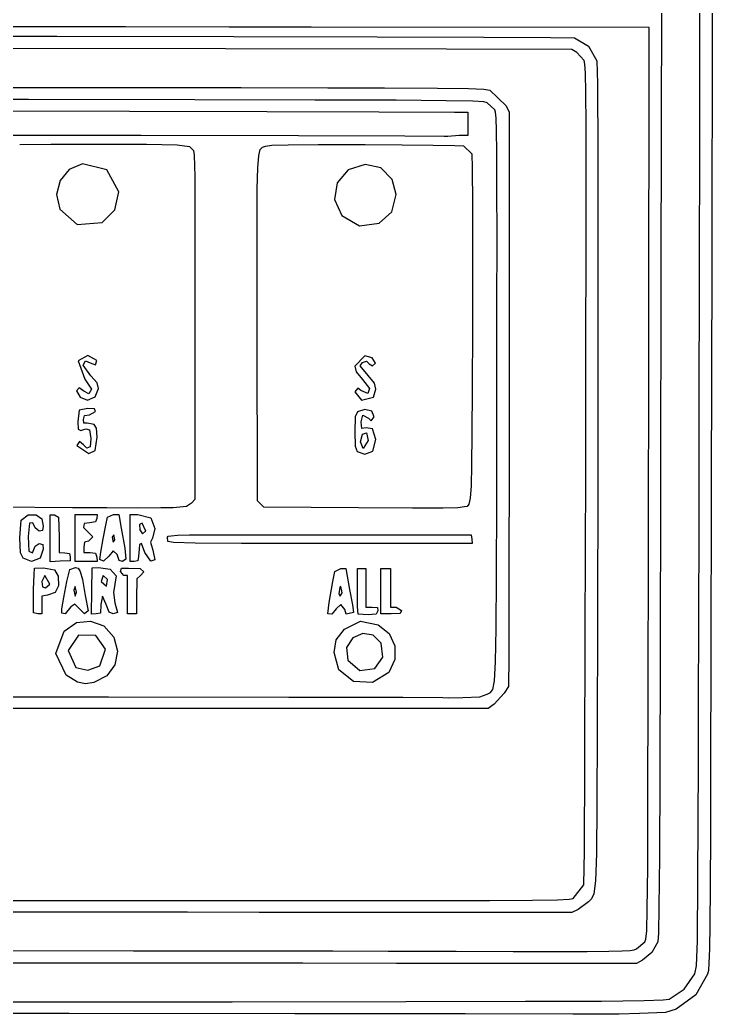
# Model space of a CAD drawing. Extents: x 0 to 149, y 0 to 89.
# Drawn here: x 127.97 to 149.23, y 0 to 30.54 of the extents above; entities that cross this region are included whole.
import ezdxf

# ---------------------------------------------------------------- set-up
doc = ezdxf.new("R2010")
doc.units = 0
doc.layers.get('0').update_dxf_attribs({"linetype": 'CONTINUOUS'})

msp = doc.modelspace()

# ---------------------------------------------------------------- linework, layer by layer
at = {"color": 0}
for p, q in [((148.85, 27.0302), (148.857, 31.6728)), ((147.672, 31.3407), (147.658, 22.8217)), ((149.231, 30.7661), (149.218, 23.0188)), ((131.213, 30.3182), (127.482, 30.3223)), ((134.401, 30.3155), (131.213, 30.3182)), ((136.92, 30.3127), (134.401, 30.3155)), ((147.293, 30.3044), (136.92, 30.3127)), ((147.282, 20.3564), (147.293, 30.3044)), ((122.724, 30.044), (129.099, 30.0343)), ((129.099, 30.0343), (134.536, 30.0233)), ((134.536, 30.0233), (138.942, 30.0123)), ((138.942, 30.0123), (142.218, 30.0027)), ((142.218, 30.0027), (144.27, 29.9916)), ((144.27, 29.9916), (145.001, 29.9806)), ((145.001, 29.9806), (145.438, 29.7326)), ((134.279, 29.6458), (126.033, 29.6568)), ((141.07, 29.6333), (134.279, 29.6458)), ((144.923, 29.6265), (141.07, 29.6333)), ((145.076, 29.5313), (144.923, 29.6265)), ((145.438, 29.7326), (145.686, 29.2751)), ((145.303, 29.2833), (145.076, 29.5313)), ((145.325, 29.1799), (145.303, 29.2833)), ((145.342, 28.8947), (145.325, 29.1799)), ((145.686, 29.2751), (145.708, 28.5846)), ((145.353, 28.3077), (145.342, 28.8947)), ((126.996, 28.4634), (131.257, 28.4593)), ((131.257, 28.4593), (134.76, 28.4551)), ((134.76, 28.4551), (137.422, 28.451)), ((137.422, 28.451), (139.165, 28.4468)), ((139.165, 28.4468), (140.797, 28.4413)), ((140.797, 28.4413), (141.752, 28.4303)), ((141.752, 28.4303), (142.223, 28.4082)), ((142.223, 28.4082), (142.404, 28.3724)), ((145.708, 28.5846), (145.722, 26.4873)), ((128.23, 28.0899), (121.448, 28.0982)), ((142.404, 28.3724), (142.904, 27.897)), ((145.36, 27.2976), (145.353, 28.3077)), ((133.346, 28.0817), (128.23, 28.0899)), ((137.031, 28.0748), (133.346, 28.0817)), ((139.525, 28.0651), (137.031, 28.0748)), ((141.063, 28.0527), (139.525, 28.0651)), ((141.883, 28.0376), (141.063, 28.0527)), ((142.223, 28.0155), (141.883, 28.0376)), ((142.323, 27.9879), (142.223, 28.0155)), ((142.554, 27.7702), (142.323, 27.9879)), ((142.904, 27.897), (143, 27.7027)), ((126.643, 27.7399), (131.334, 27.733)), ((131.334, 27.733), (135.558, 27.7247)), ((135.558, 27.7247), (138.993, 27.7151)), ((138.993, 27.7151), (141.314, 27.7041)), ((141.314, 27.7041), (141.726, 27.7013)), ((141.726, 27.7013), (141.726, 26.982)), ((142.579, 27.6999), (142.554, 27.7702)), ((142.597, 27.5208), (142.579, 27.6999)), ((142.61, 27.1391), (142.597, 27.5208)), ((143, 27.7027), (142.996, 19.7749)), ((145.362, 25.7445), (145.36, 27.2976)), ((131.688, 26.9834), (125.787, 26.9889)), ((136.525, 26.9751), (131.688, 26.9834)), ((139.796, 26.9655), (136.525, 26.9751)), ((141.005, 26.9558), (139.796, 26.9655)), ((141.111, 26.9572), (141.005, 26.9558)), ((141.461, 26.9806), (141.111, 26.9572)), ((141.726, 26.982), (141.461, 26.9806)), ((142.619, 26.4625), (142.61, 27.1391)), ((148.843, 22.6673), (148.85, 27.0302)), ((127.966, 26.7133), (128.914, 26.7202)), ((128.914, 26.7202), (130.054, 26.7229)), ((130.054, 26.7229), (131.852, 26.7229)), ((131.852, 26.7229), (132.798, 26.7022)), ((132.798, 26.7022), (133.179, 26.643)), ((133.179, 26.643), (133.296, 26.5259)), ((135.352, 26.5534), (135.42, 26.6251)), ((135.42, 26.6251), (135.512, 26.6595)), ((135.512, 26.6595), (135.709, 26.6871)), ((135.709, 26.6871), (136.212, 26.7022)), ((136.212, 26.7022), (137.129, 26.7077)), ((137.129, 26.7077), (138.573, 26.7064)), ((138.573, 26.7064), (139.715, 26.7009)), ((139.715, 26.7009), (140.666, 26.6912)), ((140.666, 26.6912), (141.326, 26.6788)), ((141.326, 26.6788), (141.598, 26.665)), ((141.598, 26.665), (141.848, 26.4225)), ((133.296, 26.5259), (133.325, 26.3839)), ((133.325, 26.3839), (133.342, 25.7252)), ((135.277, 25.9912), (135.305, 26.3688)), ((135.305, 26.3688), (135.352, 26.5534)), ((141.848, 26.4225), (141.862, 25.9912)), ((142.623, 25.3959), (142.619, 26.4625)), ((145.722, 26.4873), (145.723, 22.6012)), ((129.895, 26.1124), (129.485, 25.9374)), ((130.634, 25.9292), (129.895, 26.1124)), ((135.26, 25.3476), (135.277, 25.9912)), ((138.571, 26.0931), (138.047, 25.9319)), ((139.052, 25.9884), (138.571, 26.0931)), ((139.404, 25.6287), (139.052, 25.9884)), ((141.862, 25.9912), (141.87, 24.8708)), ((129.485, 25.9374), (129.206, 25.5998)), ((131.002, 25.2498), (130.634, 25.9292)), ((133.342, 25.7252), (133.346, 23.9806)), ((138.047, 25.9319), (137.714, 25.5309)), ((145.36, 23.5259), (145.362, 25.7445)), ((129.206, 25.5998), (129.096, 25.1699)), ((135.254, 24.3582), (135.26, 25.3476)), ((137.714, 25.5309), (137.63, 25.021)), ((139.525, 25.1768), (139.404, 25.6287)), ((142.624, 23.8442), (142.623, 25.3959)), ((129.096, 25.1699), (129.193, 24.722)), ((130.885, 24.6972), (131.002, 25.2498)), ((139.397, 24.6435), (139.525, 25.1768)), ((137.63, 25.021), (137.857, 24.5263)), ((141.87, 24.8708), (141.872, 23.1896)), ((129.193, 24.722), (129.73, 24.2535)), ((130.495, 24.3141), (130.885, 24.6972)), ((137.857, 24.5263), (138.396, 24.2066)), ((139.005, 24.2948), (139.397, 24.6435)), ((129.73, 24.2535), (130.495, 24.3141)), ((135.254, 22.9471), (135.254, 24.3582)), ((138.396, 24.2066), (139.005, 24.2948)), ((133.346, 23.9806), (133.346, 20.581)), ((142.623, 21.7165), (142.624, 23.8442)), ((145.355, 20.5245), (145.36, 23.5259)), ((135.26, 21.0371), (135.254, 22.9471)), ((141.872, 23.1896), (141.868, 21.0785)), ((149.218, 23.0188), (149.206, 16.2347)), ((145.723, 22.6012), (145.718, 16.5461)), ((147.658, 22.8217), (147.647, 16.1258)), ((148.836, 18.6586), (148.843, 22.6673)), ((142.62, 18.9163), (142.623, 21.7165)), ((141.868, 21.0785), (141.859, 19.2195)), ((135.269, 15.7661), (135.26, 21.0371)), ((133.346, 20.581), (133.343, 15.8102)), ((145.347, 16.615), (145.355, 20.5245)), ((130.052, 20.231), (129.753, 20.067)), ((130.333, 20.0711), (130.052, 20.231)), ((138.567, 20.2213), (138.254, 19.9044)), ((138.791, 20.1538), (138.567, 20.2213)), ((138.89, 19.9898), (138.791, 20.1538)), ((147.274, 14.3385), (147.282, 20.3564)), ((129.753, 20.067), (129.962, 19.4979)), ((129.915, 19.9333), (129.986, 20.0684)), ((130.147, 19.5998), (129.915, 19.9333)), ((129.986, 20.0684), (130.129, 20.0036)), ((130.129, 20.0036), (130.289, 19.9374)), ((130.289, 19.9374), (130.333, 20.0711)), ((138.254, 19.9044), (138.296, 19.7266)), ((138.424, 19.9058), (138.494, 20.0174)), ((138.662, 19.6136), (138.424, 19.9058)), ((138.494, 20.0174), (138.613, 20.0546)), ((138.613, 20.0546), (138.694, 19.9719)), ((138.694, 19.9719), (138.804, 19.9126)), ((138.804, 19.9126), (138.89, 19.9898)), ((130.338, 19.3876), (130.147, 19.5998)), ((138.296, 19.7266), (138.487, 19.4882)), ((138.858, 19.3794), (138.662, 19.6136)), ((142.996, 19.7749), (142.994, 16.6274)), ((129.962, 19.4979), (130.169, 19.1905)), ((130.38, 19.2181), (130.338, 19.3876)), ((138.487, 19.4882), (138.702, 19.2098)), ((138.905, 19.1975), (138.858, 19.3794)), ((129.785, 19.2333), (129.704, 19.1478)), ((129.704, 19.1478), (129.815, 18.9508)), ((129.93, 19.1327), (129.785, 19.2333)), ((129.815, 18.9508), (130.041, 18.8529)), ((130.083, 19.0486), (129.93, 19.1327)), ((130.041, 18.8529), (130.277, 18.9577)), ((130.169, 19.1905), (130.083, 19.0486)), ((130.277, 18.9577), (130.38, 19.2181)), ((138.344, 19.225), (138.261, 19.1148)), ((138.261, 19.1148), (138.461, 18.8543)), ((138.436, 19.152), (138.344, 19.225)), ((138.657, 19.0652), (138.436, 19.152)), ((138.461, 18.8543), (138.833, 18.9466)), ((138.702, 19.2098), (138.657, 19.0652)), ((138.833, 18.9466), (138.905, 19.1975)), ((141.859, 19.2195), (141.853, 17.8373)), ((142.616, 15.7579), (142.62, 18.9163)), ((148.83, 15.0813), (148.836, 18.6586)), ((129.785, 18.5456), (129.745, 18.1942)), ((130.05, 18.5994), (129.785, 18.5456)), ((129.923, 18.2659), (129.957, 18.3899)), ((129.957, 18.3899), (130.106, 18.4092)), ((130.262, 18.5856), (130.05, 18.5994)), ((130.106, 18.4092), (130.288, 18.5043)), ((130.288, 18.5043), (130.262, 18.5856)), ((138.268, 18.3458), (138.254, 17.8869)), ((138.341, 18.496), (138.268, 18.3458)), ((138.561, 18.5718), (138.341, 18.496)), ((138.453, 18.1901), (138.501, 18.3968)), ((138.501, 18.3968), (138.678, 18.3045)), ((138.78, 18.5181), (138.561, 18.5718)), ((138.763, 18.219), (138.847, 18.3403)), ((138.847, 18.3403), (138.78, 18.5181)), ((129.745, 18.1942), (129.759, 17.9641)), ((129.927, 18.146), (129.923, 18.2659)), ((130.033, 18.1474), (129.927, 18.146)), ((130.248, 18.1074), (130.033, 18.1474)), ((130.322, 17.9999), (130.248, 18.1074)), ((138.472, 17.9875), (138.453, 18.1901)), ((138.678, 18.3045), (138.763, 18.219)), ((129.759, 17.9641), (129.843, 17.9228)), ((129.843, 17.9228), (129.994, 17.9751)), ((129.994, 17.9751), (130.109, 17.9462)), ((130.109, 17.9462), (130.146, 17.6775)), ((130.285, 17.315), (130.339, 17.7161)), ((130.339, 17.7161), (130.322, 17.9999)), ((138.254, 17.8869), (138.267, 17.446)), ((138.434, 17.581), (138.487, 17.8112)), ((138.603, 18.0027), (138.472, 17.9875)), ((138.487, 17.8112), (138.616, 17.8525)), ((138.8, 17.9807), (138.603, 18.0027)), ((138.616, 17.8525), (138.669, 17.6168)), ((138.898, 17.6485), (138.8, 17.9807)), ((141.853, 17.8373), (141.841, 16.8631)), ((129.801, 17.5838), (129.722, 17.4666)), ((129.722, 17.4666), (130.083, 17.2186)), ((129.923, 17.4887), (129.801, 17.5838)), ((130.029, 17.3784), (129.923, 17.4887)), ((130.129, 17.4212), (130.029, 17.3784)), ((130.146, 17.6775), (130.129, 17.4212)), ((138.267, 17.446), (138.325, 17.2806)), ((138.512, 17.3702), (138.434, 17.581)), ((138.669, 17.6168), (138.512, 17.3702)), ((138.806, 17.2875), (138.898, 17.6485)), ((130.083, 17.2186), (130.285, 17.315)), ((138.325, 17.2806), (138.559, 17.202)), ((138.559, 17.202), (138.806, 17.2875)), ((141.841, 16.8631), (141.825, 16.2223)), ((142.994, 16.6274), (142.989, 13.914)), ((145.334, 11.7464), (145.347, 16.615)), ((145.718, 16.5461), (145.711, 12.0289)), ((141.825, 16.2223), (141.797, 15.8447)), ((149.206, 16.2347), (149.193, 10.7473)), ((147.647, 16.1258), (147.636, 11.0409)), ((129.584, 15.5512), (126.945, 15.5732)), ((133.088, 15.587), (132.68, 15.5512)), ((133.241, 15.6917), (133.088, 15.587)), ((133.343, 15.8102), (133.241, 15.6917)), ((135.462, 15.5732), (135.269, 15.7661)), ((138.373, 15.5512), (135.462, 15.5732)), ((141.629, 15.576), (141.423, 15.5525)), ((141.702, 15.5939), (141.629, 15.576)), ((141.759, 15.66), (141.702, 15.5939)), ((141.797, 15.8447), (141.759, 15.66)), ((142.61, 13.4442), (142.616, 15.7579)), ((128.009, 15.1749), (128.218, 15.3376)), ((128.218, 15.3376), (128.469, 15.3348)), ((128.469, 15.3348), (128.645, 15.2108)), ((128.899, 14.6182), (128.899, 15.339)), ((128.899, 15.339), (129.026, 15.339)), ((129.026, 15.339), (129.153, 15.2645)), ((130.642, 15.5456), (129.582, 15.5512)), ((129.582, 15.5512), (129.584, 15.5512)), ((129.661, 14.621), (129.661, 15.3403)), ((129.661, 15.3403), (130.344, 15.3403)), ((130.344, 15.3403), (130.331, 15.2232)), ((131.58, 15.5429), (130.642, 15.5456)), ((130.661, 15.2659), (130.844, 15.3403)), ((130.844, 15.3403), (131.005, 15.3403)), ((131.005, 15.3403), (131.078, 14.9269)), ((131.355, 14.621), (131.355, 15.3403)), ((131.355, 15.3403), (131.59, 15.3403)), ((132.293, 15.5456), (131.58, 15.5429)), ((131.59, 15.3403), (131.995, 15.2438)), ((132.68, 15.5512), (132.293, 15.5456)), ((140.027, 15.5415), (138.371, 15.5512)), ((138.371, 15.5512), (138.373, 15.5512)), ((140.966, 15.5415), (140.027, 15.5415)), ((141.423, 15.5525), (140.966, 15.5415)), ((127.969, 14.6279), (128.009, 15.1749)), ((128.261, 15.0826), (128.222, 14.6665)), ((128.367, 15.0909), (128.261, 15.0826)), ((128.433, 14.9324), (128.367, 15.0909)), ((128.645, 15.2108), (128.687, 14.982)), ((128.687, 14.982), (128.666, 14.8553)), ((129.153, 15.2645), (129.172, 14.6623)), ((129.938, 15.0661), (129.923, 14.9462)), ((130.114, 15.0937), (129.938, 15.0661)), ((130.286, 15.124), (130.114, 15.0937)), ((130.331, 15.2232), (130.286, 15.124)), ((130.528, 14.5989), (130.608, 15.0206)), ((130.608, 15.0206), (130.661, 15.2659)), ((131.72, 15.0771), (131.64, 15.033)), ((131.64, 15.033), (131.651, 14.8746)), ((131.833, 14.8318), (131.72, 15.0771)), ((131.995, 15.2438), (132.115, 14.9104)), ((148.822, 12.0124), (148.83, 15.0813)), ((128.222, 14.6665), (128.247, 14.2214)), ((128.56, 14.8318), (128.433, 14.9324)), ((128.666, 14.8553), (128.56, 14.8318)), ((129.172, 14.6623), (129.175, 14.1745)), ((129.923, 14.9462), (130.074, 14.7974)), ((130.074, 14.7974), (130.211, 14.6623)), ((130.211, 14.6623), (130.074, 14.5273)), ((130.849, 14.7257), (130.798, 14.6527)), ((130.886, 14.5673), (130.849, 14.7257)), ((131.078, 14.9269), (131.189, 14.3109)), ((131.651, 14.8746), (131.731, 14.7478)), ((131.731, 14.7478), (131.831, 14.8318)), ((131.831, 14.8318), (131.833, 14.8318)), ((132.115, 14.9104), (132.039, 14.6196)), ((132.505, 14.6499), (132.526, 14.6747)), ((132.526, 14.6747), (132.613, 14.6926)), ((132.613, 14.6926), (132.813, 14.7064)), ((132.813, 14.7064), (133.174, 14.7161)), ((133.174, 14.7161), (133.741, 14.7216)), ((133.741, 14.7216), (134.567, 14.7243)), ((134.567, 14.7243), (135.694, 14.7257)), ((135.694, 14.7257), (137.176, 14.7257)), ((137.176, 14.7257), (141.832, 14.7257)), ((141.832, 14.7257), (141.846, 14.5879)), ((127.982, 14.1676), (127.969, 14.6279)), ((128.36, 14.1676), (128.433, 14.3688)), ((128.433, 14.3688), (128.56, 14.4501)), ((128.56, 14.4501), (128.668, 14.4253)), ((128.668, 14.4253), (128.687, 14.2792)), ((128.9, 14.6182), (128.899, 14.6182)), ((128.9, 13.8961), (128.9, 14.6182)), ((129.661, 13.9003), (129.661, 14.621)), ((129.956, 14.4928), (129.937, 14.3454)), ((130.074, 14.5273), (129.956, 14.4928)), ((130.455, 14.1855), (130.528, 14.5989)), ((130.798, 14.6527), (130.834, 14.4928)), ((130.834, 14.4928), (130.886, 14.5673)), ((131.355, 13.9003), (131.355, 14.621)), ((131.644, 14.428), (131.629, 14.282)), ((131.699, 14.457), (131.644, 14.428)), ((131.809, 14.1745), (131.699, 14.457)), ((132.039, 14.6196), (131.984, 14.4997)), ((131.984, 14.4997), (132.055, 14.2448)), ((132.514, 14.5121), (132.505, 14.6499)), ((132.689, 14.4818), (132.514, 14.5121)), ((133.356, 14.4625), (132.689, 14.4818)), ((134.772, 14.4543), (133.356, 14.4625)), ((137.197, 14.4515), (134.772, 14.4543)), ((141.858, 14.4515), (137.197, 14.4515)), ((141.846, 14.5879), (141.858, 14.4515)), ((128.072, 14.0036), (127.982, 14.1676)), ((128.247, 14.2214), (128.36, 14.1676)), ((128.687, 14.2792), (128.588, 14.005)), ((129.175, 14.1745), (129.344, 14.1718)), ((129.344, 14.1718), (129.487, 14.1511)), ((129.487, 14.1511), (129.514, 14.045)), ((129.937, 14.3454), (129.937, 14.1759)), ((129.937, 14.1759), (130.127, 14.1759)), ((130.127, 14.1759), (130.292, 14.158)), ((130.292, 14.158), (130.331, 14.0381)), ((130.423, 13.9678), (130.455, 14.1855)), ((130.699, 14.0698), (130.536, 13.9085)), ((130.836, 14.2282), (130.699, 14.0698)), ((130.956, 14.118), (130.836, 14.2282)), ((131.013, 13.9347), (130.956, 14.118)), ((131.189, 14.3109), (131.225, 13.9774)), ((131.615, 14.0601), (131.589, 13.9251)), ((131.629, 14.282), (131.615, 14.0601)), ((131.986, 13.9072), (131.809, 14.1745)), ((132.055, 14.2448), (132.115, 13.9568)), ((147.268, 9.83781), (147.274, 14.3385)), ((128.327, 13.9003), (128.072, 14.0036)), ((128.588, 14.005), (128.327, 13.9003)), ((129.206, 13.9085), (128.9, 13.8961)), ((129.514, 13.9209), (129.206, 13.9085)), ((129.514, 14.045), (129.514, 13.9209)), ((130.343, 13.9003), (129.661, 13.9003)), ((130.331, 14.0381), (130.343, 13.9003)), ((130.536, 13.9085), (130.423, 13.9678)), ((131.12, 13.9003), (131.013, 13.9347)), ((131.225, 13.9774), (131.12, 13.9003)), ((131.481, 13.9003), (131.355, 13.9003)), ((131.589, 13.9251), (131.481, 13.9003)), ((132.115, 13.9568), (131.986, 13.9072)), ((142.989, 13.914), (142.985, 11.9269)), ((128.39, 13.0487), (128.402, 13.4882)), ((128.402, 13.4882), (128.415, 13.6936)), ((128.415, 13.6936), (128.694, 13.706)), ((128.736, 13.4689), (128.645, 13.2884)), ((128.694, 13.706), (129.027, 13.6453)), ((128.884, 13.2071), (128.736, 13.4689)), ((129.027, 13.6453), (129.147, 13.451)), ((129.147, 13.451), (129.151, 13.152)), ((129.41, 13.2857), (129.505, 13.6605)), ((129.505, 13.6605), (129.672, 13.7225)), ((129.672, 13.7225), (129.76, 13.6991)), ((129.76, 13.6991), (129.824, 13.5985)), ((129.824, 13.5985), (129.887, 13.3449)), ((130.179, 12.9977), (130.19, 13.7087)), ((130.19, 13.7087), (130.387, 13.7225)), ((130.387, 13.7225), (130.744, 13.6688)), ((130.521, 13.4758), (130.466, 13.2857)), ((130.664, 13.3505), (130.521, 13.4758)), ((130.744, 13.6688), (130.925, 13.4607)), ((130.925, 13.4607), (130.845, 12.9453)), ((131.058, 13.593), (131.09, 13.6936)), ((131.165, 13.4758), (131.058, 13.593)), ((131.09, 13.6936), (131.301, 13.7004)), ((131.269, 13.4758), (131.165, 13.4758)), ((131.269, 12.8833), (131.269, 13.4758)), ((131.301, 13.7004), (131.662, 13.6908)), ((131.677, 13.4758), (131.563, 13.3656)), ((131.662, 13.6908), (131.778, 13.5819)), ((131.778, 13.5819), (131.677, 13.4758)), ((137.581, 13.2857), (137.644, 13.593)), ((137.644, 13.593), (137.822, 13.6881)), ((137.822, 13.6881), (137.98, 13.6881)), ((137.98, 13.6881), (138.097, 13.0431)), ((138.336, 13.1479), (138.34, 13.6881)), ((138.34, 13.6881), (138.593, 13.6881)), ((138.593, 13.6881), (138.593, 12.5029)), ((139.059, 12.9894), (139.059, 13.6881)), ((139.059, 13.6881), (139.355, 13.6881)), ((139.355, 13.6881), (139.355, 12.5029)), ((142.601, 11.8429), (142.61, 13.4442)), ((128.645, 13.2884), (128.661, 13.1258)), ((128.75, 13.0955), (128.884, 13.2071)), ((129.151, 13.152), (129.051, 12.9522)), ((129.322, 12.7992), (129.41, 13.2857)), ((129.661, 13.1382), (129.62, 13.0211)), ((129.702, 12.9577), (129.661, 13.1382)), ((129.887, 13.3449), (129.978, 12.8626)), ((130.466, 13.2857), (130.626, 13.1465)), ((130.626, 13.1465), (130.664, 13.3505)), ((131.563, 13.3656), (131.548, 12.7675)), ((137.465, 12.6435), (137.581, 13.2857)), ((137.831, 13.1382), (137.793, 13.1093)), ((137.87, 12.937), (137.831, 13.1382)), ((138.337, 12.5167), (138.336, 13.1479)), ((128.384, 12.5898), (128.39, 13.0487)), ((128.814, 12.8668), (128.645, 12.8405)), ((128.645, 12.8405), (128.645, 12.2907)), ((128.661, 13.1258), (128.75, 13.0955)), ((129.051, 12.9522), (128.814, 12.8668)), ((129.62, 13.0211), (129.661, 12.8419)), ((129.661, 12.8419), (129.702, 12.9577)), ((129.978, 12.8626), (130.07, 12.3831)), ((130.167, 12.2852), (130.178, 12.9977)), ((130.178, 12.9977), (130.179, 12.9977)), ((130.506, 12.8419), (130.456, 12.5773)), ((130.622, 12.5773), (130.506, 12.8419)), ((130.845, 12.9453), (130.883, 12.6352)), ((131.269, 12.2907), (131.269, 12.8833)), ((137.793, 13.1093), (137.764, 12.9081)), ((137.764, 12.9081), (137.805, 12.8419)), ((137.805, 12.8419), (137.87, 12.937)), ((138.097, 13.0431), (138.18, 12.5677)), ((139.059, 12.2907), (139.059, 12.9894)), ((128.388, 12.3224), (128.384, 12.5898)), ((129.26, 12.4492), (129.322, 12.7992)), ((129.658, 12.587), (129.534, 12.5057)), ((129.796, 12.4492), (129.658, 12.587)), ((130.456, 12.5773), (130.444, 12.3128)), ((130.708, 12.35), (130.622, 12.5773)), ((130.883, 12.6352), (130.966, 12.3376)), ((131.548, 12.7675), (131.552, 12.2907)), ((137.429, 12.2907), (137.465, 12.6435)), ((137.823, 12.5801), (137.681, 12.4465)), ((137.95, 12.4285), (137.823, 12.5801)), ((138.18, 12.5677), (138.213, 12.3307)), ((128.519, 12.2907), (128.388, 12.3224)), ((128.645, 12.2907), (128.519, 12.2907)), ((129.255, 12.3128), (129.26, 12.4492)), ((129.358, 12.2907), (129.255, 12.3128)), ((129.534, 12.5057), (129.358, 12.2907)), ((129.952, 12.299), (129.796, 12.4492)), ((130.07, 12.3831), (129.952, 12.299)), ((130.306, 12.299), (130.167, 12.2852)), ((130.444, 12.3128), (130.306, 12.299)), ((130.836, 12.299), (130.708, 12.35)), ((130.966, 12.3376), (130.836, 12.299)), ((131.552, 12.2907), (131.269, 12.2907)), ((137.552, 12.2797), (137.429, 12.2907)), ((137.681, 12.4465), (137.552, 12.2797)), ((137.993, 12.288), (137.95, 12.4285)), ((138.213, 12.3307), (137.993, 12.288)), ((138.363, 12.2866), (138.337, 12.5167)), ((138.666, 12.2659), (138.363, 12.288)), ((138.363, 12.288), (138.363, 12.2866)), ((138.593, 12.5029), (138.786, 12.5029)), ((138.916, 12.2866), (138.666, 12.2659)), ((138.786, 12.5029), (138.95, 12.4878)), ((138.967, 12.3872), (138.916, 12.2866)), ((138.95, 12.4878), (138.967, 12.3872)), ((139.376, 12.2907), (139.059, 12.2907)), ((139.355, 12.5029), (139.525, 12.5029)), ((139.652, 12.3059), (139.376, 12.2907)), ((139.525, 12.5029), (139.694, 12.3968)), ((139.694, 12.3968), (139.652, 12.3059)), ((129.33, 11.7615), (129.708, 12.0234)), ((129.708, 12.0234), (130.14, 12.073)), ((130.14, 12.073), (130.549, 11.9214)), ((130.549, 11.9214), (130.854, 11.5769)), ((137.936, 11.8208), (138.428, 12.0688)), ((138.428, 12.0688), (138.974, 11.9614)), ((138.974, 11.9614), (139.31, 11.6858)), ((142.985, 11.9269), (142.983, 10.954)), ((145.711, 12.0289), (145.704, 8.71608)), ((148.817, 9.52638), (148.822, 12.0124)), ((129.071, 11.0753), (129.33, 11.7615)), ((129.767, 11.6375), (129.453, 11.1676)), ((130.3, 11.6334), (129.767, 11.6375)), ((130.597, 11.2117), (130.3, 11.6334)), ((137.687, 11.5011), (137.936, 11.8208)), ((138.498, 11.6858), (138.194, 11.5576)), ((138.821, 11.6348), (138.498, 11.6858)), ((139.066, 11.3895), (138.821, 11.6348)), ((139.31, 11.6858), (139.484, 11.3123)), ((142.581, 10.8176), (142.601, 11.8429)), ((145.32, 7.73906), (145.334, 11.7464)), ((130.854, 11.5769), (130.969, 11.1442)), ((137.619, 11.1084), (137.687, 11.5011)), ((138.194, 11.5576), (138.002, 11.2586)), ((139.114, 10.9623), (139.066, 11.3895)), ((139.484, 11.3123), (139.484, 10.8961)), ((129.385, 10.4097), (129.071, 11.0753)), ((129.453, 11.1676), (129.691, 10.644)), ((130.42, 10.7018), (130.597, 11.2117)), ((130.969, 11.1442), (130.888, 10.7308)), ((137.767, 10.5778), (137.619, 11.1084)), ((138.002, 11.2586), (138.044, 10.87)), ((147.636, 11.0409), (147.625, 7.34907)), ((130.058, 10.5613), (130.42, 10.7018)), ((130.888, 10.7308), (130.635, 10.3932)), ((138.044, 10.87), (138.409, 10.5517)), ((138.872, 10.6178), (139.114, 10.9623)), ((139.484, 10.8961), (139.296, 10.4951)), ((142.548, 10.2374), (142.581, 10.8176)), ((142.983, 10.954), (142.976, 10.0624)), ((149.193, 10.7473), (149.185, 7.80658)), ((129.738, 10.1989), (129.385, 10.4097)), ((129.691, 10.644), (130.058, 10.5613)), ((130.635, 10.3932), (130.237, 10.1878)), ((138.212, 10.2181), (137.767, 10.5778)), ((138.409, 10.5517), (138.872, 10.6178)), ((139.296, 10.4951), (138.795, 10.1851)), ((129.986, 10.1396), (129.738, 10.1989)), ((130.237, 10.1878), (129.986, 10.1396)), ((138.795, 10.1851), (138.212, 10.2181)), ((142.499, 9.96872), (142.548, 10.2374)), ((142.099, 9.74824), (142.326, 9.82818)), ((142.326, 9.82818), (142.426, 9.8764)), ((142.426, 9.8764), (142.499, 9.96872)), ((142.847, 9.85435), (142.536, 9.5195)), ((142.976, 10.0624), (142.847, 9.85435)), ((147.261, 6.6325), (147.268, 9.83781)), ((123.361, 9.75099), (130.688, 9.74411)), ((130.688, 9.74411), (136.227, 9.73861)), ((136.227, 9.73861), (139.733, 9.73307)), ((139.733, 9.73307), (140.959, 9.72756)), ((140.959, 9.72756), (141.148, 9.71793)), ((141.148, 9.71793), (141.577, 9.72069)), ((141.577, 9.72069), (142.099, 9.74824)), ((142.536, 9.5195), (142.354, 9.39133)), ((148.812, 7.69909), (148.817, 9.52638)), ((142.354, 9.39133), (119.867, 9.39133)), ((145.704, 8.71608), (145.694, 6.41615)), ((145.306, 5.01054), (145.32, 7.73906)), ((148.795, 4.12859), (148.812, 7.69909)), ((149.185, 7.80658), (149.177, 5.55763)), ((147.625, 7.34907), (147.613, 4.8369)), ((145.694, 6.41615), (145.675, 4.93889)), ((147.253, 4.49929), (147.261, 6.6325)), ((149.177, 5.55763), (149.17, 3.90673)), ((145.295, 3.97288), (145.306, 5.01054)), ((145.675, 4.93889), (145.644, 4.09416)), ((147.613, 4.8369), (147.599, 3.288)), ((147.239, 3.21496), (147.253, 4.49929)), ((144.96, 3.54983), (145.295, 3.97288)), ((145.644, 4.09416), (145.597, 3.69316)), ((148.778, 2.25171), (148.795, 4.12859)), ((145.597, 3.69316), (145.528, 3.54295)), ((149.17, 3.90673), (149.16, 2.75608)), ((121.724, 3.49884), (128.185, 3.49195)), ((128.185, 3.49195), (133.397, 3.48782)), ((133.397, 3.48782), (137.393, 3.48644)), ((137.393, 3.48644), (140.337, 3.48644)), ((140.337, 3.48644), (142.391, 3.49057)), ((142.391, 3.49057), (143.718, 3.49884)), ((143.718, 3.49884), (144.48, 3.50986)), ((144.48, 3.50986), (144.839, 3.52778)), ((144.839, 3.52778), (144.96, 3.54983)), ((145.435, 3.45336), (145.113, 3.21359)), ((145.528, 3.54295), (145.435, 3.45336)), ((129.79, 3.13366), (126.083, 3.13504)), ((131.086, 3.1309), (129.79, 3.13366)), ((131.633, 3.12952), (131.086, 3.1309)), ((133.121, 3.12815), (131.633, 3.12952)), ((135.322, 3.12677), (133.121, 3.12815)), ((138.008, 3.12539), (135.322, 3.12677)), ((144.923, 3.12539), (138.008, 3.12539)), ((145.113, 3.21359), (144.923, 3.12539)), ((147.221, 2.55764), (147.239, 3.21496)), ((147.599, 3.288), (147.584, 2.48736)), ((149.16, 2.75608), (149.148, 2.00918)), ((147.198, 2.30132), (147.221, 2.55764)), ((147.584, 2.48736), (147.564, 2.22002)), ((146.91, 2.00367), (147.166, 2.22553)), ((147.166, 2.22553), (147.198, 2.30132)), ((147.564, 2.22002), (147.382, 1.89756)), ((148.749, 1.48553), (148.778, 2.25171)), ((126.177, 1.95268), (131.454, 1.94992)), ((131.454, 1.94992), (134.816, 1.94717)), ((134.816, 1.94717), (135.997, 1.94579)), ((135.997, 1.94579), (136.423, 1.94303)), ((136.423, 1.94303), (137.578, 1.94028)), ((137.578, 1.94028), (139.285, 1.93614)), ((139.285, 1.93614), (141.37, 1.93063)), ((141.37, 1.93063), (143.115, 1.92787)), ((143.115, 1.92787), (144.438, 1.9265)), ((144.438, 1.9265), (145.396, 1.92787)), ((145.396, 1.92787), (146.054, 1.93201)), ((146.054, 1.93201), (146.473, 1.94166)), ((146.473, 1.94166), (146.714, 1.95682)), ((146.714, 1.95682), (146.838, 1.97749)), ((146.838, 1.97749), (146.91, 2.00367)), ((147.382, 1.89756), (147.088, 1.65365)), ((149.148, 2.00918), (149.134, 1.56959)), ((130.882, 1.56821), (127.269, 1.57097)), ((132.144, 1.56545), (130.882, 1.56821)), ((132.728, 1.56407), (132.144, 1.56545)), ((134.316, 1.5627), (132.728, 1.56407)), ((136.664, 1.56132), (134.316, 1.5627)), ((139.532, 1.55994), (136.664, 1.56132)), ((146.911, 1.55994), (139.532, 1.55994)), ((147.088, 1.65365), (146.911, 1.55994)), ((149.134, 1.56959), (149.115, 1.34083)), ((148.375, 0.76895), (148.7, 1.24299)), ((148.7, 1.24299), (148.749, 1.48553)), ((149.09, 1.22508), (148.733, 0.59256)), ((149.115, 1.34083), (149.09, 1.22508)), ((147.909, 0.46027), (148.375, 0.76895)), ((127.175, 0.38172), (134.484, 0.3831)), ((134.484, 0.3831), (139.821, 0.38723)), ((139.821, 0.38723), (143.5, 0.39412)), ((143.5, 0.39412), (145.837, 0.40376)), ((145.837, 0.40376), (147.141, 0.41617)), ((147.141, 0.41617), (147.727, 0.43546)), ((147.727, 0.43546), (147.909, 0.45889)), ((147.909, 0.45889), (147.909, 0.46027)), ((148.733, 0.59256), (148.128, 0.15021)), ((129.486, 0.01516), (121.103, 0.02067)), ((136.411, 0.01102), (129.486, 0.01516)), ((141.645, 0.00827), (136.411, 0.01102)), ((144.956, 0.00413), (141.645, 0.00827)), ((146.113, 0.00138), (144.956, 0.00413)), ((146.378, 0.00276), (146.113, 0.00138)), ((147.004, 0.01516), (146.378, 0.00276)), ((147.794, 0.04961), (147.004, 0.01516)), ((148.128, 0.15021), (147.794, 0.04961))]:
    msp.add_line(p, q, dxfattribs=at)

doc.saveas('drawing.dxf')
